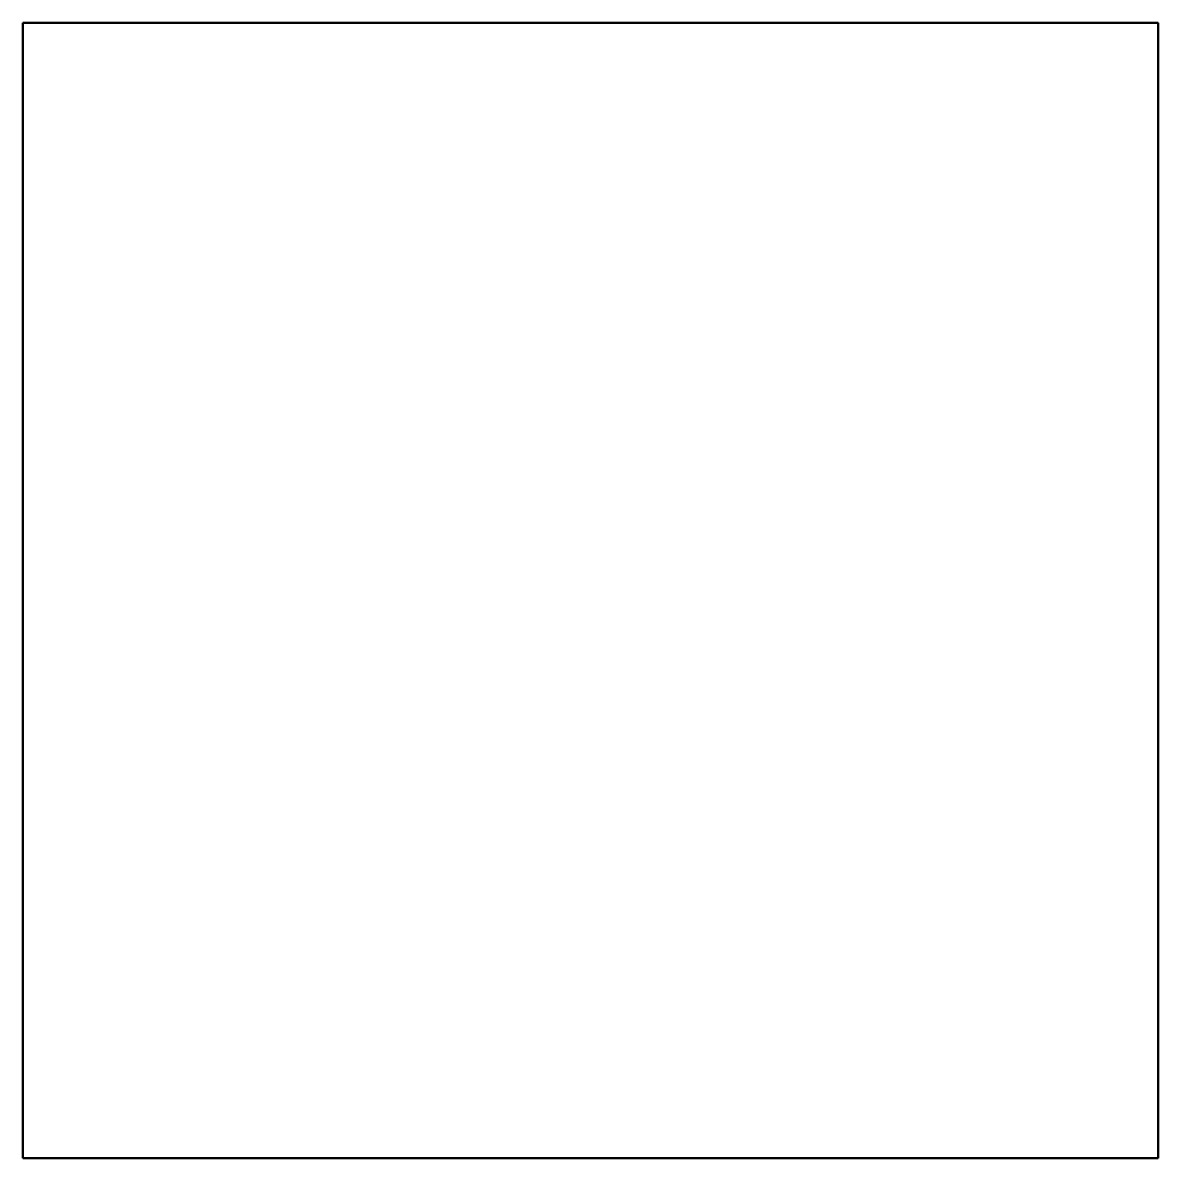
# Model space of a CAD drawing. Header units: millimetres. Extents: x 2473.7 to 2523.7, y 1844 to 1894.
import ezdxf

# ---------------------------------------------------------------- set-up
doc = ezdxf.new("R2010")
doc.units = ezdxf.units.MM
doc.layers.add('Contorno', color=7, linetype='Continuous', lineweight=50)

msp = doc.modelspace()

# ---------------------------------------------------------------- linework, layer by layer
at = {"layer": 'Contorno'}
for p, q in [((2473.742, 1844.021), (2473.742, 1894.021)), ((2473.742, 1894.021), (2523.742, 1894.021)), ((2523.742, 1894.021), (2523.742, 1844.021)), ((2523.742, 1844.021), (2473.742, 1844.021))]:
    msp.add_line(p, q, dxfattribs=at)

doc.saveas('drawing.dxf')
